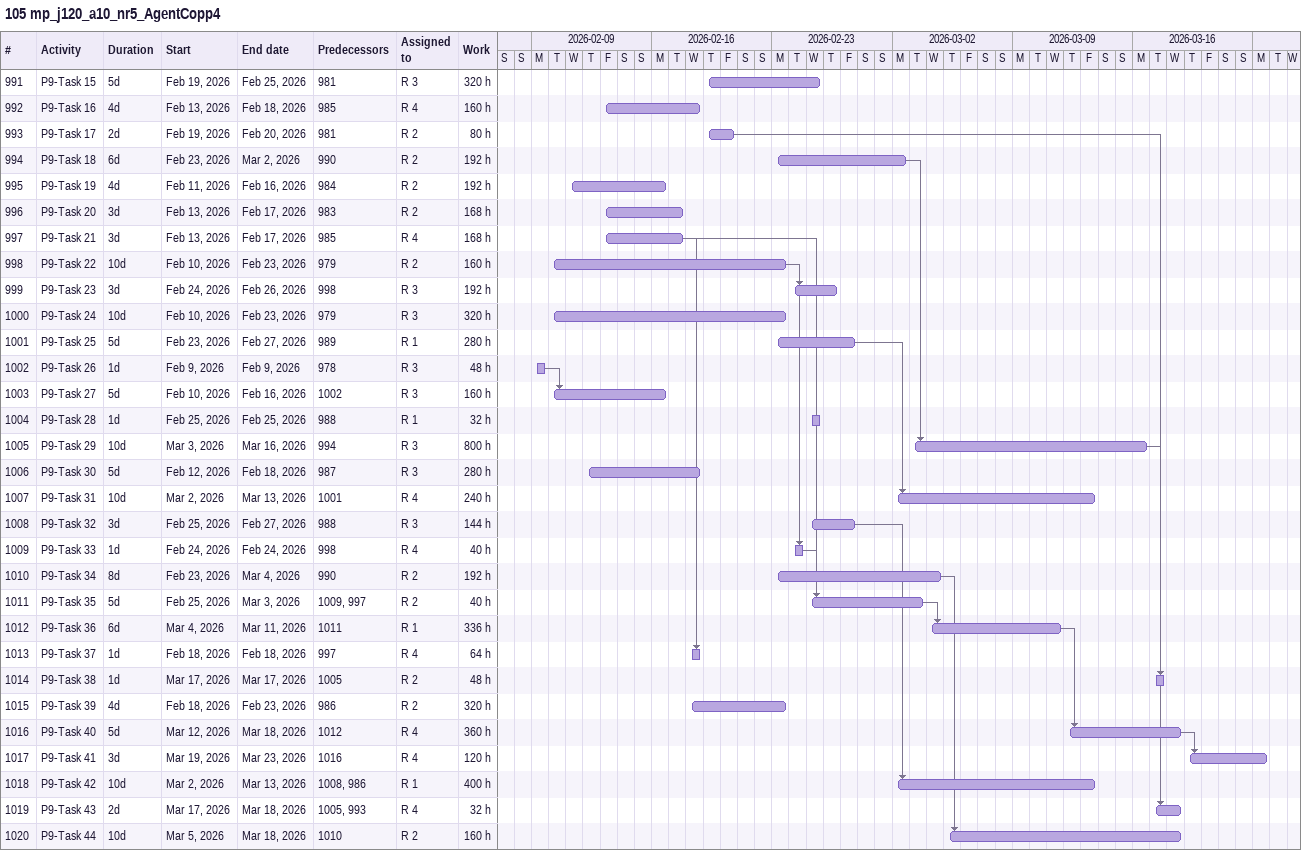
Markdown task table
105 mp_j120_a10_nr5_AgentCopp4

| ID | Task | Duration | Start | Finish | Predecessors | Resources | Work (h) |
|---|---|---|---|---|---|---|---|
| 991 | P9-Task 15 | 5d | 2026-02-19 | 2026-02-25 | 981 | R 3 | 320 |
| 992 | P9-Task 16 | 4d | 2026-02-13 | 2026-02-18 | 985 | R 4 | 160 |
| 993 | P9-Task 17 | 2d | 2026-02-19 | 2026-02-20 | 981 | R 2 | 80 |
| 994 | P9-Task 18 | 6d | 2026-02-23 | 2026-03-02 | 990 | R 2 | 192 |
| 995 | P9-Task 19 | 4d | 2026-02-11 | 2026-02-16 | 984 | R 2 | 192 |
| 996 | P9-Task 20 | 3d | 2026-02-13 | 2026-02-17 | 983 | R 2 | 168 |
| 997 | P9-Task 21 | 3d | 2026-02-13 | 2026-02-17 | 985 | R 4 | 168 |
| 998 | P9-Task 22 | 10d | 2026-02-10 | 2026-02-23 | 979 | R 2 | 160 |
| 999 | P9-Task 23 | 3d | 2026-02-24 | 2026-02-26 | 998 | R 3 | 192 |
| 1000 | P9-Task 24 | 10d | 2026-02-10 | 2026-02-23 | 979 | R 3 | 320 |
| 1001 | P9-Task 25 | 5d | 2026-02-23 | 2026-02-27 | 989 | R 1 | 280 |
| 1002 | P9-Task 26 | 1d | 2026-02-09 | 2026-02-09 | 978 | R 3 | 48 |
| 1003 | P9-Task 27 | 5d | 2026-02-10 | 2026-02-16 | 1002 | R 3 | 160 |
| 1004 | P9-Task 28 | 1d | 2026-02-25 | 2026-02-25 | 988 | R 1 | 32 |
| 1005 | P9-Task 29 | 10d | 2026-03-03 | 2026-03-16 | 994 | R 3 | 800 |
| 1006 | P9-Task 30 | 5d | 2026-02-12 | 2026-02-18 | 987 | R 3 | 280 |
| 1007 | P9-Task 31 | 10d | 2026-03-02 | 2026-03-13 | 1001 | R 4 | 240 |
| 1008 | P9-Task 32 | 3d | 2026-02-25 | 2026-02-27 | 988 | R 3 | 144 |
| 1009 | P9-Task 33 | 1d | 2026-02-24 | 2026-02-24 | 998 | R 4 | 40 |
| 1010 | P9-Task 34 | 8d | 2026-02-23 | 2026-03-04 | 990 | R 2 | 192 |
| 1011 | P9-Task 35 | 5d | 2026-02-25 | 2026-03-03 | 1009, 997 | R 2 | 40 |
| 1012 | P9-Task 36 | 6d | 2026-03-04 | 2026-03-11 | 1011 | R 1 | 336 |
| 1013 | P9-Task 37 | 1d | 2026-02-18 | 2026-02-18 | 997 | R 4 | 64 |
| 1014 | P9-Task 38 | 1d | 2026-03-17 | 2026-03-17 | 1005 | R 2 | 48 |
| 1015 | P9-Task 39 | 4d | 2026-02-18 | 2026-02-23 | 986 | R 2 | 320 |
| 1016 | P9-Task 40 | 5d | 2026-03-12 | 2026-03-18 | 1012 | R 4 | 360 |
| 1017 | P9-Task 41 | 3d | 2026-03-19 | 2026-03-23 | 1016 | R 4 | 120 |
| 1018 | P9-Task 42 | 10d | 2026-03-02 | 2026-03-13 | 1008, 986 | R 1 | 400 |
| 1019 | P9-Task 43 | 2d | 2026-03-17 | 2026-03-18 | 1005, 993 | R 4 | 32 |
| 1020 | P9-Task 44 | 10d | 2026-03-05 | 2026-03-18 | 1010 | R 2 | 160 |
